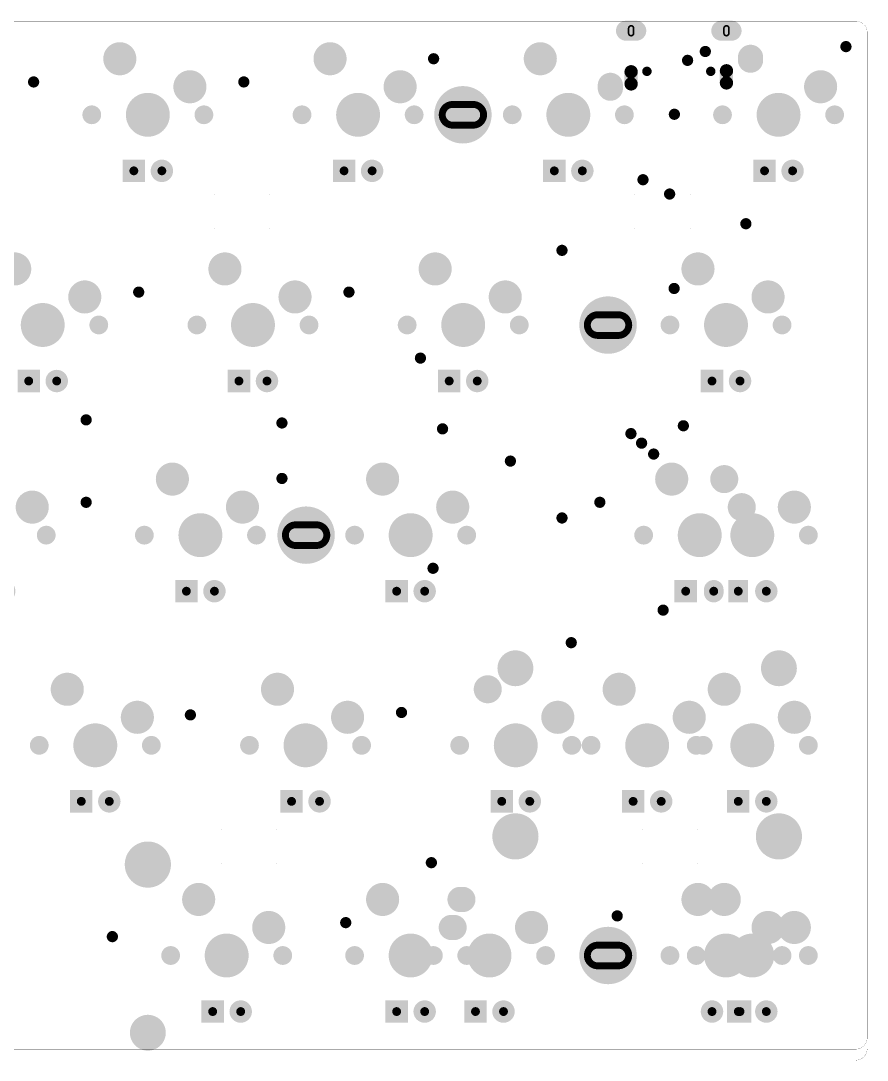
# Model space of a CAD drawing. Header units: millimetres. Extents: x 0 to 946, y 1720 to 4825.
# Drawn here: x 869.6 to 946.3, y 1720.4 to 1814.6 of the extents above; entities that cross this region are included whole.
import ezdxf

# ---------------------------------------------------------------- set-up
doc = ezdxf.new("R2010")
doc.units = ezdxf.units.MM
for name, color, linetype in [('BottomSolder', 6, 'Continuous'), ('KeepOutLayer', 6, 'Continuous'), ('PadHoleLayer', 156, 'Continuous'), ('ViaHoleLayer', 16, 'Continuous')]:
    doc.layers.add(name, color=color, linetype=linetype)

# ---------------------------------------------------------------- blocks, each defined once
blk = doc.blocks.new('MX1UP__1')
at = {"layer": 'BottomSolder'}
for points, const_width in [([(-1.778, 5.08, 1), (-0.762, 5.08, 1)], 1.016), ([(-0.995, 0, 1), (0.995, 0, 1)], 1.99), ([(-5.505, 0, 1), (-4.655, 0, 1)], 0.85), ([(4.655, 0, 1), (5.505, 0, 1)], 0.85), ([(-4.56, -2.54, 1), (-3.06, -2.54, 1)], 1.5), ([(1.79, -5.08, 1), (3.29, -5.08, 1)], 1.5)]:
    blk.add_lwpolyline(points, format="xyb", close=True, dxfattribs=dict(at, const_width=const_width))
blk.add_solid([(2.286, 6.096), (0.254, 6.096), (2.286, 4.064), (0.254, 4.064)], dxfattribs=at)
at = {"layer": 'PadHoleLayer'}
for points, const_width in [([(-1.47, 5.08, 1), (-1.07, 5.08, 1)], 0.4), ([(1.07, 5.08, 1), (1.47, 5.08, 1)], 0.4), ([(-0.995, 0, 1), (0.995, 0, 1)], 1.99), ([(-5.505, 0, 1), (-4.655, 0, 1)], 0.85), ([(4.655, 0, 1), (5.505, 0, 1)], 0.85), ([(-4.185, -2.54, 1), (-3.435, -2.54, 1)], 0.75), ([(2.165, -5.08, 1), (2.915, -5.08, 1)], 0.75)]:
    blk.add_lwpolyline(points, format="xyb", close=True, dxfattribs=dict(at, const_width=const_width))
blk = doc.blocks.new('MX1UP___2')
at = {"layer": 'BottomSolder'}
for points, const_width in [([(0.762, 5.08, 1), (1.778, 5.08, 1)], 1.016), ([(-0.995, 0, 1), (0.995, 0, 1)], 1.99), ([(-5.505, 0, 1), (-4.655, 0, 1)], 0.85), ([(4.655, 0, 1), (5.505, 0, 1)], 0.85), ([(-4.56, -2.54, 1), (-3.06, -2.54, 1)], 1.5), ([(1.79, -5.08, 1), (3.29, -5.08, 1)], 1.5)]:
    blk.add_lwpolyline(points, format="xyb", close=True, dxfattribs=dict(at, const_width=const_width))
blk.add_solid([(-0.254, 6.096), (-2.286, 6.096), (-0.254, 4.064), (-2.286, 4.064)], dxfattribs=at)
at = {"layer": 'PadHoleLayer'}
for points, const_width in [([(-1.47, 5.08, 1), (-1.07, 5.08, 1)], 0.4), ([(1.07, 5.08, 1), (1.47, 5.08, 1)], 0.4), ([(-0.995, 0, 1), (0.995, 0, 1)], 1.99), ([(-5.505, 0, 1), (-4.655, 0, 1)], 0.85), ([(4.655, 0, 1), (5.505, 0, 1)], 0.85), ([(-4.185, -2.54, 1), (-3.435, -2.54, 1)], 0.75), ([(2.165, -5.08, 1), (2.915, -5.08, 1)], 0.75)]:
    blk.add_lwpolyline(points, format="xyb", close=True, dxfattribs=dict(at, const_width=const_width))
blk = doc.blocks.new('RGB_WS2812B_75')
at = {"layer": 'PadHoleLayer'}
for points in [[(-2.5, 1.524), (-2.5, 1.524), (-2.5, 1.524), (-2.5, 1.524)], [(2.5, 1.524), (2.5, 1.524), (2.5, 1.524), (2.5, 1.524)], [(-2.5, -1.524), (-2.5, -1.524), (-2.5, -1.524), (-2.5, -1.524)], [(2.5, -1.524), (2.5, -1.524), (2.5, -1.524), (2.5, -1.524)]]:
    blk.add_lwpolyline(points, close=True, dxfattribs=at)
blk = doc.blocks.new('RGB_WS2812B_76')
at = {"layer": 'PadHoleLayer'}
for points in [[(-2.5, 1.524), (-2.5, 1.524), (-2.5, 1.524), (-2.5, 1.524)], [(2.5, 1.524), (2.5, 1.524), (2.5, 1.524), (2.5, 1.524)], [(-2.5, -1.524), (-2.5, -1.524), (-2.5, -1.524), (-2.5, -1.524)], [(2.5, -1.524), (2.5, -1.524), (2.5, -1.524), (2.5, -1.524)]]:
    blk.add_lwpolyline(points, close=True, dxfattribs=at)
blk = doc.blocks.new('RGB_WS2812B_89')
at = {"layer": 'PadHoleLayer'}
for points in [[(-2.5, 1.524), (-2.5, 1.524), (-2.5, 1.524), (-2.5, 1.524)], [(2.5, 1.524), (2.5, 1.524), (2.5, 1.524), (2.5, 1.524)], [(-2.5, -1.524), (-2.5, -1.524), (-2.5, -1.524), (-2.5, -1.524)], [(2.5, -1.524), (2.5, -1.524), (2.5, -1.524), (2.5, -1.524)]]:
    blk.add_lwpolyline(points, close=True, dxfattribs=at)
blk = doc.blocks.new('RGB_WS2812B_90')
at = {"layer": 'PadHoleLayer'}
for points in [[(-2.5, 1.524), (-2.5, 1.524), (-2.5, 1.524), (-2.5, 1.524)], [(2.5, 1.524), (2.5, 1.524), (2.5, 1.524), (2.5, 1.524)], [(-2.5, -1.524), (-2.5, -1.524), (-2.5, -1.524), (-2.5, -1.524)], [(2.5, -1.524), (2.5, -1.524), (2.5, -1.524), (2.5, -1.524)]]:
    blk.add_lwpolyline(points, close=True, dxfattribs=at)
blk = doc.blocks.new('7X____91')
at = {"layer": 'BottomSolder'}
for points, const_width in [([(-58.196, 8.24, 1), (-56.104, 8.24, 1)], 2.092), ([(56.104, 8.24, 1), (58.196, 8.24, 1)], 2.092), ([(-57.963, -7, 1), (-56.337, -7, 1)], 1.626), ([(56.337, -7, 1), (57.963, -7, 1)], 1.626)]:
    blk.add_lwpolyline(points, format="xyb", close=True, dxfattribs=dict(at, const_width=const_width))
at = {"layer": 'PadHoleLayer'}
for points, const_width in [([(-58.145, 8.24, 1), (-56.155, 8.24, 1)], 1.99), ([(56.155, 8.24, 1), (58.145, 8.24, 1)], 1.99), ([(-57.912, -7, 1), (-56.388, -7, 1)], 1.524), ([(56.388, -7, 1), (57.912, -7, 1)], 1.524)]:
    blk.add_lwpolyline(points, format="xyb", close=True, dxfattribs=dict(at, const_width=const_width))
blk = doc.blocks.new('2X____100')
at = {"layer": 'BottomSolder'}
for points, const_width in [([(-12.751, 6.985, 1), (-11.125, 6.985, 1)], 1.626), ([(11.125, 6.985, 1), (12.751, 6.985, 1)], 1.626), ([(-12.984, -8.255, 1), (-10.892, -8.255, 1)], 2.092), ([(10.892, -8.255, 1), (12.984, -8.255, 1)], 2.092)]:
    blk.add_lwpolyline(points, format="xyb", close=True, dxfattribs=dict(at, const_width=const_width))
at = {"layer": 'PadHoleLayer'}
for points, const_width in [([(-12.7, 6.985, 1), (-11.176, 6.985, 1)], 1.524), ([(11.176, 6.985, 1), (12.7, 6.985, 1)], 1.524), ([(-12.933, -8.255, 1), (-10.943, -8.255, 1)], 1.99), ([(10.943, -8.255, 1), (12.933, -8.255, 1)], 1.99)]:
    blk.add_lwpolyline(points, format="xyb", close=True, dxfattribs=dict(at, const_width=const_width))
blk = doc.blocks.new('TYPE_C_2_115')
at = {"layer": 'BottomSolder'}
for points, const_width in [([(-3.849, 1.551), (-4.789, 1.551)], 1.803), ([(4.787, 1.551), (3.847, 1.551)], 1.803), ([(-4.319, -2.169), (-4.319, -3.269)], 1.203), ([(4.319, -2.079), (4.319, -3.179)], 1.203)]:
    blk.add_lwpolyline(points, dxfattribs=dict(at, const_width=const_width))
for points, const_width in [([(-5.24, 1.551, 1), (-4.338, 1.551, 1)], 0.902), ([(-4.3, 1.551, 1), (-3.398, 1.551, 1)], 0.902), ([(3.396, 1.551, 1), (4.298, 1.551, 1)], 0.902), ([(4.336, 1.551, 1), (5.238, 1.551, 1)], 0.902), ([(-4.62, -2.169, 1), (-4.018, -2.169, 1)], 0.602), ([(-3.099, -2.129, 1), (-2.672, -2.129, 1)], 0.427), ([(2.681, -2.129, 1), (3.108, -2.129, 1)], 0.427), ([(4.018, -2.079, 1), (4.62, -2.079, 1)], 0.602), ([(-4.62, -3.269, 1), (-4.018, -3.269, 1)], 0.602), ([(4.018, -3.179, 1), (4.62, -3.179, 1)], 0.602)]:
    blk.add_lwpolyline(points, format="xyb", close=True, dxfattribs=dict(at, const_width=const_width))
at = {"layer": 'PadHoleLayer'}
for points, const_width in [([(-4.544, 1.326), (-4.544, 1.776, -1), (-4.094, 1.776), (-4.094, 1.326, -1)], 0.15), ([(4.092, 1.326), (4.092, 1.776, -1), (4.542, 1.776), (4.542, 1.326, -1)], 0.15), ([(-3.048, -2.129, 1), (-2.723, -2.129, 1)], 0.325), ([(2.732, -2.129, 1), (3.057, -2.129, 1)], 0.325), ([(4.094, -3.104), (4.094, -2.154, -1), (4.544, -2.154), (4.544, -3.104, -1)], 0.15), ([(-4.544, -3.194), (-4.544, -2.244, -1), (-4.094, -2.244), (-4.094, -3.194, -1)], 0.15)]:
    blk.add_lwpolyline(points, format="xyb", close=True, dxfattribs=dict(at, const_width=const_width))
blk = doc.blocks.new('MX1UP__123')
at = {"layer": 'BottomSolder'}
for points, const_width in [([(-1.778, 5.08, 1), (-0.762, 5.08, 1)], 1.016), ([(-0.995, 0, 1), (0.995, 0, 1)], 1.99), ([(-5.505, 0, 1), (-4.655, 0, 1)], 0.85), ([(4.655, 0, 1), (5.505, 0, 1)], 0.85), ([(-4.381, -2.413, 1), (-3.238, -2.413, 1)], 1.143), ([(-4.381, -2.667, 1), (-3.238, -2.667, 1)], 1.143), ([(1.79, -5.08, 1), (3.29, -5.08, 1)], 1.5)]:
    blk.add_lwpolyline(points, format="xyb", close=True, dxfattribs=dict(at, const_width=const_width))
at = {"layer": 'BottomSolder', "const_width": 2.286}
blk.add_lwpolyline([(-3.81, -2.413), (-3.81, -2.667)], dxfattribs=at)
at = {"layer": 'BottomSolder'}
blk.add_solid([(2.286, 6.096), (0.254, 6.096), (2.286, 4.064), (0.254, 4.064)], dxfattribs=at)
at = {"layer": 'PadHoleLayer'}
for points, const_width in [([(-1.47, 5.08, 1), (-1.07, 5.08, 1)], 0.4), ([(1.07, 5.08, 1), (1.47, 5.08, 1)], 0.4), ([(-0.995, 0, 1), (0.995, 0, 1)], 1.99), ([(-5.505, 0, 1), (-4.655, 0, 1)], 0.85), ([(4.655, 0, 1), (5.505, 0, 1)], 0.85), ([(-4.185, -2.54, 1), (-3.435, -2.54, 1)], 0.75), ([(2.165, -5.08, 1), (2.915, -5.08, 1)], 0.75)]:
    blk.add_lwpolyline(points, format="xyb", close=True, dxfattribs=dict(at, const_width=const_width))
blk = doc.blocks.new('MX1UP__124')
at = {"layer": 'BottomSolder'}
for points, const_width in [([(-1.778, 5.08, 1), (-0.762, 5.08, 1)], 1.016), ([(-0.995, 0, 1), (0.995, 0, 1)], 1.99), ([(-5.505, 0, 1), (-4.655, 0, 1)], 0.85), ([(4.655, 0, 1), (5.505, 0, 1)], 0.85), ([(-4.56, -2.54, 1), (-3.06, -2.54, 1)], 1.5), ([(1.79, -5.08, 1), (3.29, -5.08, 1)], 1.5)]:
    blk.add_lwpolyline(points, format="xyb", close=True, dxfattribs=dict(at, const_width=const_width))
blk.add_solid([(2.286, 6.096), (0.254, 6.096), (2.286, 4.064), (0.254, 4.064)], dxfattribs=at)
at = {"layer": 'PadHoleLayer'}
for points, const_width in [([(-1.47, 5.08, 1), (-1.07, 5.08, 1)], 0.4), ([(1.07, 5.08, 1), (1.47, 5.08, 1)], 0.4), ([(-0.995, 0, 1), (0.995, 0, 1)], 1.99), ([(-5.505, 0, 1), (-4.655, 0, 1)], 0.85), ([(4.655, 0, 1), (5.505, 0, 1)], 0.85), ([(-4.185, -2.54, 1), (-3.435, -2.54, 1)], 0.75), ([(2.165, -5.08, 1), (2.915, -5.08, 1)], 0.75)]:
    blk.add_lwpolyline(points, format="xyb", close=True, dxfattribs=dict(at, const_width=const_width))
blk = doc.blocks.new('MX1UP__125')
at = {"layer": 'BottomSolder'}
for points, const_width in [([(-1.778, 5.08, 1), (-0.762, 5.08, 1)], 1.016), ([(-0.995, 0, 1), (0.995, 0, 1)], 1.99), ([(-5.505, 0, 1), (-4.655, 0, 1)], 0.85), ([(4.655, 0, 1), (5.505, 0, 1)], 0.85), ([(-4.56, -2.54, 1), (-3.06, -2.54, 1)], 1.5), ([(1.79, -5.08, 1), (3.29, -5.08, 1)], 1.5)]:
    blk.add_lwpolyline(points, format="xyb", close=True, dxfattribs=dict(at, const_width=const_width))
blk.add_solid([(2.286, 6.096), (0.254, 6.096), (2.286, 4.064), (0.254, 4.064)], dxfattribs=at)
at = {"layer": 'PadHoleLayer'}
for points, const_width in [([(-1.47, 5.08, 1), (-1.07, 5.08, 1)], 0.4), ([(1.07, 5.08, 1), (1.47, 5.08, 1)], 0.4), ([(-0.995, 0, 1), (0.995, 0, 1)], 1.99), ([(-5.505, 0, 1), (-4.655, 0, 1)], 0.85), ([(4.655, 0, 1), (5.505, 0, 1)], 0.85), ([(-4.185, -2.54, 1), (-3.435, -2.54, 1)], 0.75), ([(2.165, -5.08, 1), (2.915, -5.08, 1)], 0.75)]:
    blk.add_lwpolyline(points, format="xyb", close=True, dxfattribs=dict(at, const_width=const_width))
blk = doc.blocks.new('MX1UP__137')
at = {"layer": 'BottomSolder'}
for points, const_width in [([(-1.778, 5.08, 1), (-0.762, 5.08, 1)], 1.016), ([(-0.995, 0, 1), (0.995, 0, 1)], 1.99), ([(-5.505, 0, 1), (-4.655, 0, 1)], 0.85), ([(4.655, 0, 1), (5.505, 0, 1)], 0.85), ([(-4.56, -2.54, 1), (-3.06, -2.54, 1)], 1.5), ([(1.968, -4.953, 1), (3.111, -4.953, 1)], 1.143), ([(1.968, -5.207, 1), (3.111, -5.207, 1)], 1.143)]:
    blk.add_lwpolyline(points, format="xyb", close=True, dxfattribs=dict(at, const_width=const_width))
at = {"layer": 'BottomSolder', "const_width": 2.286}
blk.add_lwpolyline([(2.54, -4.953), (2.54, -5.207)], dxfattribs=at)
at = {"layer": 'BottomSolder'}
blk.add_solid([(2.286, 6.096), (0.254, 6.096), (2.286, 4.064), (0.254, 4.064)], dxfattribs=at)
at = {"layer": 'PadHoleLayer'}
for points, const_width in [([(-1.47, 5.08, 1), (-1.07, 5.08, 1)], 0.4), ([(1.07, 5.08, 1), (1.47, 5.08, 1)], 0.4), ([(-0.995, 0, 1), (0.995, 0, 1)], 1.99), ([(-5.505, 0, 1), (-4.655, 0, 1)], 0.85), ([(4.655, 0, 1), (5.505, 0, 1)], 0.85), ([(-4.185, -2.54, 1), (-3.435, -2.54, 1)], 0.75), ([(2.165, -5.08, 1), (2.915, -5.08, 1)], 0.75)]:
    blk.add_lwpolyline(points, format="xyb", close=True, dxfattribs=dict(at, const_width=const_width))
blk = doc.blocks.new('MX1UP__138')
at = {"layer": 'BottomSolder'}
for points, const_width in [([(-1.778, 5.08, 1), (-0.762, 5.08, 1)], 1.016), ([(-0.995, 0, 1), (0.995, 0, 1)], 1.99), ([(-5.505, 0, 1), (-4.655, 0, 1)], 0.85), ([(4.655, 0, 1), (5.505, 0, 1)], 0.85), ([(-4.56, -2.54, 1), (-3.06, -2.54, 1)], 1.5), ([(1.79, -5.08, 1), (3.29, -5.08, 1)], 1.5)]:
    blk.add_lwpolyline(points, format="xyb", close=True, dxfattribs=dict(at, const_width=const_width))
blk.add_solid([(2.286, 6.096), (0.254, 6.096), (2.286, 4.064), (0.254, 4.064)], dxfattribs=at)
at = {"layer": 'PadHoleLayer'}
for points, const_width in [([(-1.47, 5.08, 1), (-1.07, 5.08, 1)], 0.4), ([(1.07, 5.08, 1), (1.47, 5.08, 1)], 0.4), ([(-0.995, 0, 1), (0.995, 0, 1)], 1.99), ([(-5.505, 0, 1), (-4.655, 0, 1)], 0.85), ([(4.655, 0, 1), (5.505, 0, 1)], 0.85), ([(-4.185, -2.54, 1), (-3.435, -2.54, 1)], 0.75), ([(2.165, -5.08, 1), (2.915, -5.08, 1)], 0.75)]:
    blk.add_lwpolyline(points, format="xyb", close=True, dxfattribs=dict(at, const_width=const_width))
blk = doc.blocks.new('MX1UP__142')
at = {"layer": 'BottomSolder', "const_width": 1.778}
blk.add_lwpolyline([(-1.27, 4.953), (-1.27, 5.207)], dxfattribs=at)
at = {"layer": 'BottomSolder'}
for points, const_width in [([(-1.714, 5.207, 1), (-0.825, 5.207, 1)], 0.889), ([(-1.714, 4.953, 1), (-0.825, 4.953, 1)], 0.889), ([(-0.995, 0, 1), (0.995, 0, 1)], 1.99), ([(-5.505, 0, 1), (-4.655, 0, 1)], 0.85), ([(4.655, 0, 1), (5.505, 0, 1)], 0.85), ([(-4.445, -2.54, 1), (-3.175, -2.54, 1)], 1.27), ([(1.79, -5.08, 1), (3.29, -5.08, 1)], 1.5)]:
    blk.add_lwpolyline(points, format="xyb", close=True, dxfattribs=dict(at, const_width=const_width))
blk.add_solid([(2.286, 6.096), (0.254, 6.096), (2.286, 4.064), (0.254, 4.064)], dxfattribs=at)
at = {"layer": 'PadHoleLayer'}
for points, const_width in [([(-1.47, 5.08, 1), (-1.07, 5.08, 1)], 0.4), ([(1.07, 5.08, 1), (1.47, 5.08, 1)], 0.4), ([(-0.995, 0, 1), (0.995, 0, 1)], 1.99), ([(-5.505, 0, 1), (-4.655, 0, 1)], 0.85), ([(4.655, 0, 1), (5.505, 0, 1)], 0.85), ([(-4.185, -2.54, 1), (-3.435, -2.54, 1)], 0.75), ([(2.165, -5.08, 1), (2.915, -5.08, 1)], 0.75)]:
    blk.add_lwpolyline(points, format="xyb", close=True, dxfattribs=dict(at, const_width=const_width))
blk = doc.blocks.new('MX1UP__143')
at = {"layer": 'BottomSolder'}
for points, const_width in [([(-1.778, 5.08, 1), (-0.762, 5.08, 1)], 1.016), ([(-0.995, 0, 1), (0.995, 0, 1)], 1.99), ([(-5.505, 0, 1), (-4.655, 0, 1)], 0.85), ([(4.655, 0, 1), (5.505, 0, 1)], 0.85), ([(-4.56, -2.54, 1), (-3.06, -2.54, 1)], 1.5), ([(1.905, -5.08, 1), (3.175, -5.08, 1)], 1.27)]:
    blk.add_lwpolyline(points, format="xyb", close=True, dxfattribs=dict(at, const_width=const_width))
blk.add_solid([(2.159, 6.096), (0.381, 6.096), (2.159, 4.064), (0.381, 4.064)], dxfattribs=at)
at = {"layer": 'PadHoleLayer'}
for points, const_width in [([(-1.47, 5.08, 1), (-1.07, 5.08, 1)], 0.4), ([(1.07, 5.08, 1), (1.47, 5.08, 1)], 0.4), ([(-0.995, 0, 1), (0.995, 0, 1)], 1.99), ([(-5.505, 0, 1), (-4.655, 0, 1)], 0.85), ([(4.655, 0, 1), (5.505, 0, 1)], 0.85), ([(-4.185, -2.54, 1), (-3.435, -2.54, 1)], 0.75), ([(2.165, -5.08, 1), (2.915, -5.08, 1)], 0.75)]:
    blk.add_lwpolyline(points, format="xyb", close=True, dxfattribs=dict(at, const_width=const_width))
blk = doc.blocks.new('MX1UP__147')
at = {"layer": 'BottomSolder'}
for points, const_width in [([(-1.778, 5.08, 1), (-0.762, 5.08, 1)], 1.016), ([(-0.995, 0, 1), (0.995, 0, 1)], 1.99), ([(-5.505, 0, 1), (-4.655, 0, 1)], 0.85), ([(4.655, 0, 1), (5.505, 0, 1)], 0.85), ([(-4.56, -2.54, 1), (-3.06, -2.54, 1)], 1.5), ([(1.79, -5.08, 1), (3.29, -5.08, 1)], 1.5)]:
    blk.add_lwpolyline(points, format="xyb", close=True, dxfattribs=dict(at, const_width=const_width))
blk.add_solid([(2.286, 6.096), (0.254, 6.096), (2.286, 4.064), (0.254, 4.064)], dxfattribs=at)
at = {"layer": 'PadHoleLayer'}
for points, const_width in [([(-1.47, 5.08, 1), (-1.07, 5.08, 1)], 0.4), ([(1.07, 5.08, 1), (1.47, 5.08, 1)], 0.4), ([(-0.995, 0, 1), (0.995, 0, 1)], 1.99), ([(-5.505, 0, 1), (-4.655, 0, 1)], 0.85), ([(4.655, 0, 1), (5.505, 0, 1)], 0.85), ([(-4.185, -2.54, 1), (-3.435, -2.54, 1)], 0.75), ([(2.165, -5.08, 1), (2.915, -5.08, 1)], 0.75)]:
    blk.add_lwpolyline(points, format="xyb", close=True, dxfattribs=dict(at, const_width=const_width))
blk = doc.blocks.new('MX1UP__151')
at = {"layer": 'BottomSolder'}
for points, const_width in [([(-1.778, 5.08, 1), (-0.762, 5.08, 1)], 1.016), ([(-0.995, 0, 1), (0.995, 0, 1)], 1.99), ([(-5.505, 0, 1), (-4.655, 0, 1)], 0.85), ([(4.655, 0, 1), (5.505, 0, 1)], 0.85), ([(-4.56, -2.54, 1), (-3.06, -2.54, 1)], 1.5), ([(1.79, -5.08, 1), (3.29, -5.08, 1)], 1.5)]:
    blk.add_lwpolyline(points, format="xyb", close=True, dxfattribs=dict(at, const_width=const_width))
blk.add_solid([(2.286, 6.096), (0.254, 6.096), (2.286, 4.064), (0.254, 4.064)], dxfattribs=at)
at = {"layer": 'PadHoleLayer'}
for points, const_width in [([(-1.47, 5.08, 1), (-1.07, 5.08, 1)], 0.4), ([(1.07, 5.08, 1), (1.47, 5.08, 1)], 0.4), ([(-0.995, 0, 1), (0.995, 0, 1)], 1.99), ([(-5.505, 0, 1), (-4.655, 0, 1)], 0.85), ([(4.655, 0, 1), (5.505, 0, 1)], 0.85), ([(-4.185, -2.54, 1), (-3.435, -2.54, 1)], 0.75), ([(2.165, -5.08, 1), (2.915, -5.08, 1)], 0.75)]:
    blk.add_lwpolyline(points, format="xyb", close=True, dxfattribs=dict(at, const_width=const_width))
blk = doc.blocks.new('MX1UP__152')
at = {"layer": 'BottomSolder'}
for points, const_width in [([(-1.778, 5.08, 1), (-0.762, 5.08, 1)], 1.016), ([(-0.995, 0, 1), (0.995, 0, 1)], 1.99), ([(-5.505, 0, 1), (-4.655, 0, 1)], 0.85), ([(4.655, 0, 1), (5.505, 0, 1)], 0.85), ([(-4.56, -2.54, 1), (-3.06, -2.54, 1)], 1.5), ([(1.905, -5.08, 1), (3.175, -5.08, 1)], 1.27)]:
    blk.add_lwpolyline(points, format="xyb", close=True, dxfattribs=dict(at, const_width=const_width))
blk.add_solid([(2.286, 6.096), (0.254, 6.096), (2.286, 4.064), (0.254, 4.064)], dxfattribs=at)
at = {"layer": 'PadHoleLayer'}
for points, const_width in [([(-1.47, 5.08, 1), (-1.07, 5.08, 1)], 0.4), ([(1.07, 5.08, 1), (1.47, 5.08, 1)], 0.4), ([(-0.995, 0, 1), (0.995, 0, 1)], 1.99), ([(-5.505, 0, 1), (-4.655, 0, 1)], 0.85), ([(4.655, 0, 1), (5.505, 0, 1)], 0.85), ([(-4.185, -2.54, 1), (-3.435, -2.54, 1)], 0.75), ([(2.165, -5.08, 1), (2.915, -5.08, 1)], 0.75)]:
    blk.add_lwpolyline(points, format="xyb", close=True, dxfattribs=dict(at, const_width=const_width))
blk = doc.blocks.new('MX1UP__164')
at = {"layer": 'BottomSolder'}
for points, const_width in [([(-1.778, 5.08, 1), (-0.762, 5.08, 1)], 1.016), ([(-0.995, 0, 1), (0.995, 0, 1)], 1.99), ([(-5.505, 0, 1), (-4.655, 0, 1)], 0.85), ([(4.655, 0, 1), (5.505, 0, 1)], 0.85), ([(-4.56, -2.54, 1), (-3.06, -2.54, 1)], 1.5), ([(1.79, -5.08, 1), (3.29, -5.08, 1)], 1.5)]:
    blk.add_lwpolyline(points, format="xyb", close=True, dxfattribs=dict(at, const_width=const_width))
blk.add_solid([(2.286, 6.096), (0.254, 6.096), (2.286, 4.064), (0.254, 4.064)], dxfattribs=at)
at = {"layer": 'PadHoleLayer'}
for points, const_width in [([(-1.47, 5.08, 1), (-1.07, 5.08, 1)], 0.4), ([(1.07, 5.08, 1), (1.47, 5.08, 1)], 0.4), ([(-0.995, 0, 1), (0.995, 0, 1)], 1.99), ([(-5.505, 0, 1), (-4.655, 0, 1)], 0.85), ([(4.655, 0, 1), (5.505, 0, 1)], 0.85), ([(-4.185, -2.54, 1), (-3.435, -2.54, 1)], 0.75), ([(2.165, -5.08, 1), (2.915, -5.08, 1)], 0.75)]:
    blk.add_lwpolyline(points, format="xyb", close=True, dxfattribs=dict(at, const_width=const_width))
blk = doc.blocks.new('MX1UP__166')
at = {"layer": 'BottomSolder'}
for points, const_width in [([(-1.778, 5.08, 1), (-0.762, 5.08, 1)], 1.016), ([(-0.995, 0, 1), (0.995, 0, 1)], 1.99), ([(-5.505, 0, 1), (-4.655, 0, 1)], 0.85), ([(4.655, 0, 1), (5.505, 0, 1)], 0.85), ([(-4.508, -2.54, 1), (-3.365, -2.54, 1)], 1.143), ([(-4.255, -2.54, 1), (-3.111, -2.54, 1)], 1.143), ([(1.79, -5.08, 1), (3.29, -5.08, 1)], 1.5)]:
    blk.add_lwpolyline(points, format="xyb", close=True, dxfattribs=dict(at, const_width=const_width))
at = {"layer": 'BottomSolder', "const_width": 2.286}
blk.add_lwpolyline([(-3.683, -2.54), (-3.937, -2.54)], dxfattribs=at)
at = {"layer": 'BottomSolder'}
blk.add_solid([(2.286, 6.096), (0.254, 6.096), (2.286, 4.064), (0.254, 4.064)], dxfattribs=at)
at = {"layer": 'PadHoleLayer'}
for points, const_width in [([(-1.47, 5.08, 1), (-1.07, 5.08, 1)], 0.4), ([(1.07, 5.08, 1), (1.47, 5.08, 1)], 0.4), ([(-0.995, 0, 1), (0.995, 0, 1)], 1.99), ([(-5.505, 0, 1), (-4.655, 0, 1)], 0.85), ([(4.655, 0, 1), (5.505, 0, 1)], 0.85), ([(-4.185, -2.54, 1), (-3.435, -2.54, 1)], 0.75), ([(2.165, -5.08, 1), (2.915, -5.08, 1)], 0.75)]:
    blk.add_lwpolyline(points, format="xyb", close=True, dxfattribs=dict(at, const_width=const_width))
blk = doc.blocks.new('MX1UP__167')
at = {"layer": 'BottomSolder'}
for points, const_width in [([(-1.778, 5.08, 1), (-0.762, 5.08, 1)], 1.016), ([(-0.995, 0, 1), (0.995, 0, 1)], 1.99), ([(-5.505, 0, 1), (-4.655, 0, 1)], 0.85), ([(4.655, 0, 1), (5.505, 0, 1)], 0.85), ([(-4.56, -2.54, 1), (-3.06, -2.54, 1)], 1.5), ([(1.841, -5.08, 1), (2.984, -5.08, 1)], 1.143), ([(2.095, -5.08, 1), (3.238, -5.08, 1)], 1.143)]:
    blk.add_lwpolyline(points, format="xyb", close=True, dxfattribs=dict(at, const_width=const_width))
at = {"layer": 'BottomSolder', "const_width": 2.286}
blk.add_lwpolyline([(2.667, -5.08), (2.413, -5.08)], dxfattribs=at)
at = {"layer": 'BottomSolder'}
blk.add_solid([(2.286, 6.096), (0.254, 6.096), (2.286, 4.064), (0.254, 4.064)], dxfattribs=at)
at = {"layer": 'PadHoleLayer'}
for points, const_width in [([(-1.47, 5.08, 1), (-1.07, 5.08, 1)], 0.4), ([(1.07, 5.08, 1), (1.47, 5.08, 1)], 0.4), ([(-0.995, 0, 1), (0.995, 0, 1)], 1.99), ([(-5.505, 0, 1), (-4.655, 0, 1)], 0.85), ([(4.655, 0, 1), (5.505, 0, 1)], 0.85), ([(-4.185, -2.54, 1), (-3.435, -2.54, 1)], 0.75), ([(2.165, -5.08, 1), (2.915, -5.08, 1)], 0.75)]:
    blk.add_lwpolyline(points, format="xyb", close=True, dxfattribs=dict(at, const_width=const_width))
blk = doc.blocks.new('MX1UP__168')
at = {"layer": 'BottomSolder'}
for points, const_width in [([(-1.778, 5.08, 1), (-0.762, 5.08, 1)], 1.016), ([(-0.995, 0, 1), (0.995, 0, 1)], 1.99), ([(-5.505, 0, 1), (-4.655, 0, 1)], 0.85), ([(4.655, 0, 1), (5.505, 0, 1)], 0.85), ([(-4.56, -2.54, 1), (-3.06, -2.54, 1)], 1.5), ([(1.79, -5.08, 1), (3.29, -5.08, 1)], 1.5)]:
    blk.add_lwpolyline(points, format="xyb", close=True, dxfattribs=dict(at, const_width=const_width))
blk.add_solid([(2.286, 6.096), (0.254, 6.096), (2.286, 4.064), (0.254, 4.064)], dxfattribs=at)
at = {"layer": 'PadHoleLayer'}
for points, const_width in [([(-1.47, 5.08, 1), (-1.07, 5.08, 1)], 0.4), ([(1.07, 5.08, 1), (1.47, 5.08, 1)], 0.4), ([(-0.995, 0, 1), (0.995, 0, 1)], 1.99), ([(-5.505, 0, 1), (-4.655, 0, 1)], 0.85), ([(4.655, 0, 1), (5.505, 0, 1)], 0.85), ([(-4.185, -2.54, 1), (-3.435, -2.54, 1)], 0.75), ([(2.165, -5.08, 1), (2.915, -5.08, 1)], 0.75)]:
    blk.add_lwpolyline(points, format="xyb", close=True, dxfattribs=dict(at, const_width=const_width))
blk = doc.blocks.new('MX1UP__169')
at = {"layer": 'BottomSolder'}
for points, const_width in [([(-1.778, 5.08, 1), (-0.762, 5.08, 1)], 1.016), ([(-0.995, 0, 1), (0.995, 0, 1)], 1.99), ([(-5.505, 0, 1), (-4.655, 0, 1)], 0.85), ([(4.655, 0, 1), (5.505, 0, 1)], 0.85), ([(-4.56, -2.54, 1), (-3.06, -2.54, 1)], 1.5), ([(1.79, -5.08, 1), (3.29, -5.08, 1)], 1.5)]:
    blk.add_lwpolyline(points, format="xyb", close=True, dxfattribs=dict(at, const_width=const_width))
blk.add_solid([(2.286, 6.096), (0.254, 6.096), (2.286, 4.064), (0.254, 4.064)], dxfattribs=at)
at = {"layer": 'PadHoleLayer'}
for points, const_width in [([(-1.47, 5.08, 1), (-1.07, 5.08, 1)], 0.4), ([(1.07, 5.08, 1), (1.47, 5.08, 1)], 0.4), ([(-0.995, 0, 1), (0.995, 0, 1)], 1.99), ([(-5.505, 0, 1), (-4.655, 0, 1)], 0.85), ([(4.655, 0, 1), (5.505, 0, 1)], 0.85), ([(-4.185, -2.54, 1), (-3.435, -2.54, 1)], 0.75), ([(2.165, -5.08, 1), (2.915, -5.08, 1)], 0.75)]:
    blk.add_lwpolyline(points, format="xyb", close=True, dxfattribs=dict(at, const_width=const_width))
blk = doc.blocks.new('MX1UP__177')
at = {"layer": 'BottomSolder'}
for points, const_width in [([(-1.778, 5.08, 1), (-0.762, 5.08, 1)], 1.016), ([(-0.995, 0, 1), (0.995, 0, 1)], 1.99), ([(-5.505, 0, 1), (-4.655, 0, 1)], 0.85), ([(4.655, 0, 1), (5.505, 0, 1)], 0.85), ([(-4.56, -2.54, 1), (-3.06, -2.54, 1)], 1.5), ([(1.79, -5.08, 1), (3.29, -5.08, 1)], 1.5)]:
    blk.add_lwpolyline(points, format="xyb", close=True, dxfattribs=dict(at, const_width=const_width))
blk.add_solid([(2.286, 6.096), (0.254, 6.096), (2.286, 4.064), (0.254, 4.064)], dxfattribs=at)
at = {"layer": 'PadHoleLayer'}
for points, const_width in [([(-1.47, 5.08, 1), (-1.07, 5.08, 1)], 0.4), ([(1.07, 5.08, 1), (1.47, 5.08, 1)], 0.4), ([(-0.995, 0, 1), (0.995, 0, 1)], 1.99), ([(-5.505, 0, 1), (-4.655, 0, 1)], 0.85), ([(4.655, 0, 1), (5.505, 0, 1)], 0.85), ([(-4.185, -2.54, 1), (-3.435, -2.54, 1)], 0.75), ([(2.165, -5.08, 1), (2.915, -5.08, 1)], 0.75)]:
    blk.add_lwpolyline(points, format="xyb", close=True, dxfattribs=dict(at, const_width=const_width))
blk = doc.blocks.new('MX1UP__190')
at = {"layer": 'BottomSolder'}
for points, const_width in [([(-1.778, 5.08, 1), (-0.762, 5.08, 1)], 1.016), ([(-0.995, 0, 1), (0.995, 0, 1)], 1.99), ([(-5.505, 0, 1), (-4.655, 0, 1)], 0.85), ([(4.655, 0, 1), (5.505, 0, 1)], 0.85), ([(-4.56, -2.54, 1), (-3.06, -2.54, 1)], 1.5), ([(1.79, -5.08, 1), (3.29, -5.08, 1)], 1.5)]:
    blk.add_lwpolyline(points, format="xyb", close=True, dxfattribs=dict(at, const_width=const_width))
blk.add_solid([(2.286, 6.096), (0.254, 6.096), (2.286, 4.064), (0.254, 4.064)], dxfattribs=at)
at = {"layer": 'PadHoleLayer'}
for points, const_width in [([(-1.47, 5.08, 1), (-1.07, 5.08, 1)], 0.4), ([(1.07, 5.08, 1), (1.47, 5.08, 1)], 0.4), ([(-0.995, 0, 1), (0.995, 0, 1)], 1.99), ([(-5.505, 0, 1), (-4.655, 0, 1)], 0.85), ([(4.655, 0, 1), (5.505, 0, 1)], 0.85), ([(-4.185, -2.54, 1), (-3.435, -2.54, 1)], 0.75), ([(2.165, -5.08, 1), (2.915, -5.08, 1)], 0.75)]:
    blk.add_lwpolyline(points, format="xyb", close=True, dxfattribs=dict(at, const_width=const_width))
blk = doc.blocks.new('MX1UP__191')
at = {"layer": 'BottomSolder'}
for points, const_width in [([(-1.778, 5.08, 1), (-0.762, 5.08, 1)], 1.016), ([(-0.995, 0, 1), (0.995, 0, 1)], 1.99), ([(-5.505, 0, 1), (-4.655, 0, 1)], 0.85), ([(4.655, 0, 1), (5.505, 0, 1)], 0.85), ([(-4.56, -2.54, 1), (-3.06, -2.54, 1)], 1.5), ([(1.79, -5.08, 1), (3.29, -5.08, 1)], 1.5)]:
    blk.add_lwpolyline(points, format="xyb", close=True, dxfattribs=dict(at, const_width=const_width))
blk.add_solid([(2.286, 6.096), (0.254, 6.096), (2.286, 4.064), (0.254, 4.064)], dxfattribs=at)
at = {"layer": 'PadHoleLayer'}
for points, const_width in [([(-1.47, 5.08, 1), (-1.07, 5.08, 1)], 0.4), ([(1.07, 5.08, 1), (1.47, 5.08, 1)], 0.4), ([(-0.995, 0, 1), (0.995, 0, 1)], 1.99), ([(-5.505, 0, 1), (-4.655, 0, 1)], 0.85), ([(4.655, 0, 1), (5.505, 0, 1)], 0.85), ([(-4.185, -2.54, 1), (-3.435, -2.54, 1)], 0.75), ([(2.165, -5.08, 1), (2.915, -5.08, 1)], 0.75)]:
    blk.add_lwpolyline(points, format="xyb", close=True, dxfattribs=dict(at, const_width=const_width))
blk = doc.blocks.new('MX1UP__197')
at = {"layer": 'BottomSolder'}
for points, const_width in [([(-1.778, 5.08, 1), (-0.762, 5.08, 1)], 1.016), ([(-0.995, 0, 1), (0.995, 0, 1)], 1.99), ([(-5.505, 0, 1), (-4.655, 0, 1)], 0.85), ([(4.655, 0, 1), (5.505, 0, 1)], 0.85), ([(-4.56, -2.54, 1), (-3.06, -2.54, 1)], 1.5), ([(1.79, -5.08, 1), (3.29, -5.08, 1)], 1.5)]:
    blk.add_lwpolyline(points, format="xyb", close=True, dxfattribs=dict(at, const_width=const_width))
blk.add_solid([(2.286, 6.096), (0.254, 6.096), (2.286, 4.064), (0.254, 4.064)], dxfattribs=at)
at = {"layer": 'PadHoleLayer'}
for points, const_width in [([(-1.47, 5.08, 1), (-1.07, 5.08, 1)], 0.4), ([(1.07, 5.08, 1), (1.47, 5.08, 1)], 0.4), ([(-0.995, 0, 1), (0.995, 0, 1)], 1.99), ([(-5.505, 0, 1), (-4.655, 0, 1)], 0.85), ([(4.655, 0, 1), (5.505, 0, 1)], 0.85), ([(-4.185, -2.54, 1), (-3.435, -2.54, 1)], 0.75), ([(2.165, -5.08, 1), (2.915, -5.08, 1)], 0.75)]:
    blk.add_lwpolyline(points, format="xyb", close=True, dxfattribs=dict(at, const_width=const_width))
blk = doc.blocks.new('MX1UP__198')
at = {"layer": 'BottomSolder'}
for points, const_width in [([(-1.778, 5.08, 1), (-0.762, 5.08, 1)], 1.016), ([(-0.995, 0, 1), (0.995, 0, 1)], 1.99), ([(-5.505, 0, 1), (-4.655, 0, 1)], 0.85), ([(4.655, 0, 1), (5.505, 0, 1)], 0.85), ([(-4.56, -2.54, 1), (-3.06, -2.54, 1)], 1.5), ([(1.79, -5.08, 1), (3.29, -5.08, 1)], 1.5)]:
    blk.add_lwpolyline(points, format="xyb", close=True, dxfattribs=dict(at, const_width=const_width))
blk.add_solid([(2.286, 6.096), (0.254, 6.096), (2.286, 4.064), (0.254, 4.064)], dxfattribs=at)
at = {"layer": 'PadHoleLayer'}
for points, const_width in [([(-1.47, 5.08, 1), (-1.07, 5.08, 1)], 0.4), ([(1.07, 5.08, 1), (1.47, 5.08, 1)], 0.4), ([(-0.995, 0, 1), (0.995, 0, 1)], 1.99), ([(-5.505, 0, 1), (-4.655, 0, 1)], 0.85), ([(4.655, 0, 1), (5.505, 0, 1)], 0.85), ([(-4.185, -2.54, 1), (-3.435, -2.54, 1)], 0.75), ([(2.165, -5.08, 1), (2.915, -5.08, 1)], 0.75)]:
    blk.add_lwpolyline(points, format="xyb", close=True, dxfattribs=dict(at, const_width=const_width))
blk = doc.blocks.new('MX1UP__200')
at = {"layer": 'BottomSolder'}
for points, const_width in [([(-1.778, 5.08, 1), (-0.762, 5.08, 1)], 1.016), ([(-0.995, 0, 1), (0.995, 0, 1)], 1.99), ([(-5.505, 0, 1), (-4.655, 0, 1)], 0.85), ([(4.655, 0, 1), (5.505, 0, 1)], 0.85), ([(-4.56, -2.54, 1), (-3.06, -2.54, 1)], 1.5), ([(1.79, -5.08, 1), (3.29, -5.08, 1)], 1.5)]:
    blk.add_lwpolyline(points, format="xyb", close=True, dxfattribs=dict(at, const_width=const_width))
blk.add_solid([(2.286, 6.096), (0.254, 6.096), (2.286, 4.064), (0.254, 4.064)], dxfattribs=at)
at = {"layer": 'PadHoleLayer'}
for points, const_width in [([(-1.47, 5.08, 1), (-1.07, 5.08, 1)], 0.4), ([(1.07, 5.08, 1), (1.47, 5.08, 1)], 0.4), ([(-0.995, 0, 1), (0.995, 0, 1)], 1.99), ([(-5.505, 0, 1), (-4.655, 0, 1)], 0.85), ([(4.655, 0, 1), (5.505, 0, 1)], 0.85), ([(-4.185, -2.54, 1), (-3.435, -2.54, 1)], 0.75), ([(2.165, -5.08, 1), (2.915, -5.08, 1)], 0.75)]:
    blk.add_lwpolyline(points, format="xyb", close=True, dxfattribs=dict(at, const_width=const_width))

msp = doc.modelspace()

# ---------------------------------------------------------------- linework, layer by layer
at = {"layer": 'BottomSolder'}
for points, const_width in [([(944.118, 1812.29, 1), (944.626, 1812.29, 1)], 0.508), ([(931.375, 1811.849, 1), (931.883, 1811.849, 1)], 0.508), ([(906.755, 1811.19, 1), (907.263, 1811.19, 1)], 0.508), ([(929.767, 1811.045, 1), (930.275, 1811.045, 1)], 0.508), ([(870.509, 1809.089, 1), (871.017, 1809.089, 1)], 0.508), ([(889.559, 1809.089, 1), (890.067, 1809.089, 1)], 0.508), ([(908.363, 1806.11, 1), (910.965, 1806.11, 1)], 2.602), ([(928.573, 1806.159, 1), (929.081, 1806.159, 1)], 0.508), ([(925.728, 1800.225, 1), (926.236, 1800.225, 1)], 0.508), ([(928.141, 1798.93, 1), (928.649, 1798.93, 1)], 0.508), ([(935.05, 1796.237, 1), (935.558, 1796.237, 1)], 0.508), ([(918.388, 1793.824, 1), (918.896, 1793.824, 1)], 0.508), ([(880.034, 1790.039, 1), (880.542, 1790.039, 1)], 0.508), ([(899.084, 1790.039, 1), (899.592, 1790.039, 1)], 0.508), ([(928.548, 1790.37, 1), (929.056, 1790.37, 1)], 0.508), ([(921.514, 1787.05, 1), (924.116, 1787.05, 1)], 2.602), ([(905.561, 1784.058, 1), (906.069, 1784.058, 1)], 0.508), ([(875.271, 1778.457, 1), (875.779, 1778.457, 1)], 0.508), ([(893.013, 1778.178, 1), (893.521, 1778.178, 1)], 0.508), ([(907.567, 1777.644, 1), (908.075, 1777.644, 1)], 0.508), ([(929.386, 1777.924, 1), (929.894, 1777.924, 1)], 0.508), ([(924.636, 1777.213, 1), (925.144, 1777.213, 1)], 0.508), ([(925.601, 1776.349, 1), (926.109, 1776.349, 1)], 0.508), ([(913.714, 1774.723, 1), (914.222, 1774.723, 1)], 0.508), ([(926.693, 1775.359, 1), (927.201, 1775.359, 1)], 0.508), ([(893.013, 1773.149, 1), (893.521, 1773.149, 1)], 0.508), ([(875.271, 1770.989, 1), (875.779, 1770.989, 1)], 0.508), ([(921.817, 1770.99, 1), (922.325, 1770.99, 1)], 0.508), ([(894.155, 1768.01, 1), (896.756, 1768.01, 1)], 2.602), ([(918.388, 1769.567, 1), (918.896, 1769.567, 1)], 0.508), ([(906.704, 1765.008, 1), (907.212, 1765.008, 1)], 0.508), ([(927.55, 1761.214, 1), (928.058, 1761.214, 1)], 0.508), ([(919.226, 1758.264, 1), (919.734, 1758.264, 1)], 0.508), ([(903.846, 1751.939, 1), (904.354, 1751.939, 1)], 0.508), ([(884.717, 1751.718, 1), (885.225, 1751.718, 1)], 0.508), ([(906.551, 1738.325, 1), (907.059, 1738.325, 1)], 0.508), ([(923.392, 1733.499, 1), (923.9, 1733.499, 1)], 0.508), ([(898.792, 1732.889, 1), (899.3, 1732.889, 1)], 0.508), ([(877.646, 1731.62, 1), (878.154, 1731.62, 1)], 0.508), ([(921.514, 1729.91, 1), (924.116, 1729.91, 1)], 2.602)]:
    msp.add_lwpolyline(points, format="xyb", close=True, dxfattribs=dict(at, const_width=const_width))
at = {"layer": 'KeepOutLayer', "const_width": 0.0127}
for points in [[(645.491, 1814.599), (945.291, 1814.599)], [(946.291, 1722.424), (946.291, 1813.599)], [(645.491, 1721.424), (945.291, 1721.424)]]:
    msp.add_lwpolyline(points, dxfattribs=at)
at = {"layer": 'KeepOutLayer', "const_width": 0.00635}
for points in [[(945.288, 1814.599, 1), (945.294, 1814.599, 1)], [(945.288, 1814.599, 1), (945.294, 1814.599, 1)], [(946.288, 1813.599, 1), (946.294, 1813.599, 1)], [(946.288, 1813.599, 1), (946.294, 1813.599, 1)], [(946.288, 1722.424, 1), (946.294, 1722.424, 1)], [(946.288, 1722.424, 1), (946.294, 1722.424, 1)], [(945.288, 1721.424, 1), (945.294, 1721.424, 1)], [(945.288, 1721.424, 1), (945.294, 1721.424, 1)], [(946.288, 1721.425, 1), (946.294, 1721.425, 1)], [(945.288, 1720.425, 1), (945.294, 1720.425, 1)]]:
    msp.add_lwpolyline(points, format="xyb", close=True, dxfattribs=at)
at = {"layer": 'KeepOutLayer', "const_width": 0.0127}
for points in [[(945.291, 1814.599, -0.414214), (946.291, 1813.599)], [(946.291, 1722.424, -0.414214), (945.291, 1721.424)], [(946.291, 1721.425, -0.414214), (945.291, 1720.425)]]:
    msp.add_lwpolyline(points, format="xyb", dxfattribs=at)
at = {"layer": 'PadHoleLayer', "const_width": 0.625}
for points in [[(908.726, 1807.047), (910.602, 1807.047, -1), (910.602, 1805.173), (908.726, 1805.173, -1)], [(921.877, 1787.987), (923.753, 1787.987, -1), (923.753, 1786.113), (921.877, 1786.113, -1)], [(894.517, 1768.947), (896.394, 1768.947, -1), (896.394, 1767.073), (894.517, 1767.073, -1)], [(921.877, 1730.847), (923.753, 1730.847, -1), (923.753, 1728.973), (921.877, 1728.973, -1)]]:
    msp.add_lwpolyline(points, format="xyb", close=True, dxfattribs=at)
at = {"layer": 'ViaHoleLayer', "const_width": 0.279}
for points in [[(931.49, 1811.849, 1), (931.769, 1811.849, 1)], [(944.232, 1812.29, 1), (944.512, 1812.29, 1)], [(906.869, 1811.19, 1), (907.148, 1811.19, 1)], [(929.881, 1811.045, 1), (930.161, 1811.045, 1)], [(870.623, 1809.089, 1), (870.902, 1809.089, 1)], [(889.673, 1809.089, 1), (889.952, 1809.089, 1)], [(928.688, 1806.159, 1), (928.967, 1806.159, 1)], [(925.843, 1800.225, 1), (926.122, 1800.225, 1)], [(928.256, 1798.93, 1), (928.535, 1798.93, 1)], [(935.164, 1796.237, 1), (935.444, 1796.237, 1)], [(918.502, 1793.824, 1), (918.781, 1793.824, 1)], [(880.148, 1790.039, 1), (880.427, 1790.039, 1)], [(899.198, 1790.039, 1), (899.477, 1790.039, 1)], [(928.662, 1790.37, 1), (928.941, 1790.37, 1)], [(905.675, 1784.058, 1), (905.954, 1784.058, 1)], [(875.386, 1778.457, 1), (875.665, 1778.457, 1)], [(893.127, 1778.178, 1), (893.407, 1778.178, 1)], [(907.682, 1777.644, 1), (907.961, 1777.644, 1)], [(929.5, 1777.924, 1), (929.78, 1777.924, 1)], [(924.75, 1777.213, 1), (925.03, 1777.213, 1)], [(925.716, 1776.349, 1), (925.995, 1776.349, 1)], [(913.828, 1774.723, 1), (914.108, 1774.723, 1)], [(926.807, 1775.359, 1), (927.087, 1775.359, 1)], [(893.127, 1773.149, 1), (893.407, 1773.149, 1)], [(875.386, 1770.989, 1), (875.665, 1770.989, 1)], [(921.931, 1770.99, 1), (922.21, 1770.99, 1)], [(918.502, 1769.567, 1), (918.781, 1769.567, 1)], [(906.818, 1765.008, 1), (907.097, 1765.008, 1)], [(927.664, 1761.214, 1), (927.944, 1761.214, 1)], [(919.34, 1758.264, 1), (919.62, 1758.264, 1)], [(884.832, 1751.718, 1), (885.111, 1751.718, 1)], [(903.961, 1751.939, 1), (904.24, 1751.939, 1)], [(906.666, 1738.325, 1), (906.945, 1738.325, 1)], [(923.506, 1733.499, 1), (923.785, 1733.499, 1)], [(898.906, 1732.889, 1), (899.185, 1732.889, 1)], [(877.76, 1731.62, 1), (878.04, 1731.62, 1)]]:
    msp.add_lwpolyline(points, format="xyb", close=True, dxfattribs=at)

# ---------------------------------------------------------------- block references
for name, p in [('TYPE_C_2_115', (929.225, 1812.179)), ('RGB_WS2812B_89', (889.61, 1797.322)), ('RGB_WS2812B_90', (927.75, 1797.322)), ('2X____100', (926.36, 1748.96)), ('7X____91', (823.966, 1729.91))]:
    msp.add_blockref(name, p)
at = {"rotation": 180}
for name, p in [('MX1UP__125', (881.116, 1806.11)), ('MX1UP__124', (900.166, 1806.11)), ('MX1UP__123', (919.216, 1806.11)), ('MX1UP__137', (938.266, 1806.11)), ('MX1UP__151', (871.591, 1787.06)), ('MX1UP__197', (890.641, 1787.06)), ('MX1UP__177', (909.691, 1787.06)), ('MX1UP__191', (933.504, 1787.06)), ('MX1UP__147', (866.829, 1768.01)), ('MX1UP__190', (885.879, 1768.01)), ('MX1UP__138', (904.929, 1768.01)), ('MX1UP__142', (931.122, 1768.01)), ('MX1UP__143', (935.885, 1768.01)), ('MX1UP__198', (876.354, 1748.96)), ('MX1UP__200', (895.404, 1748.96)), ('MX1UP__152', (914.454, 1748.96)), ('MX1UP__168', (926.36, 1748.96)), ('MX1UP__169', (935.885, 1748.96)), ('RGB_WS2812B_76', (890.245, 1739.773)), ('RGB_WS2812B_75', (928.455, 1739.773)), ('MX1UP__164', (888.26, 1729.91)), ('MX1UP__166', (904.929, 1729.91)), ('MX1UP___2', (933.504, 1729.91)), ('MX1UP__1', (935.885, 1729.91)), ('MX1UP__167', (912.072, 1729.91))]:
    msp.add_blockref(name, p, dxfattribs=at)

doc.saveas('drawing.dxf')
